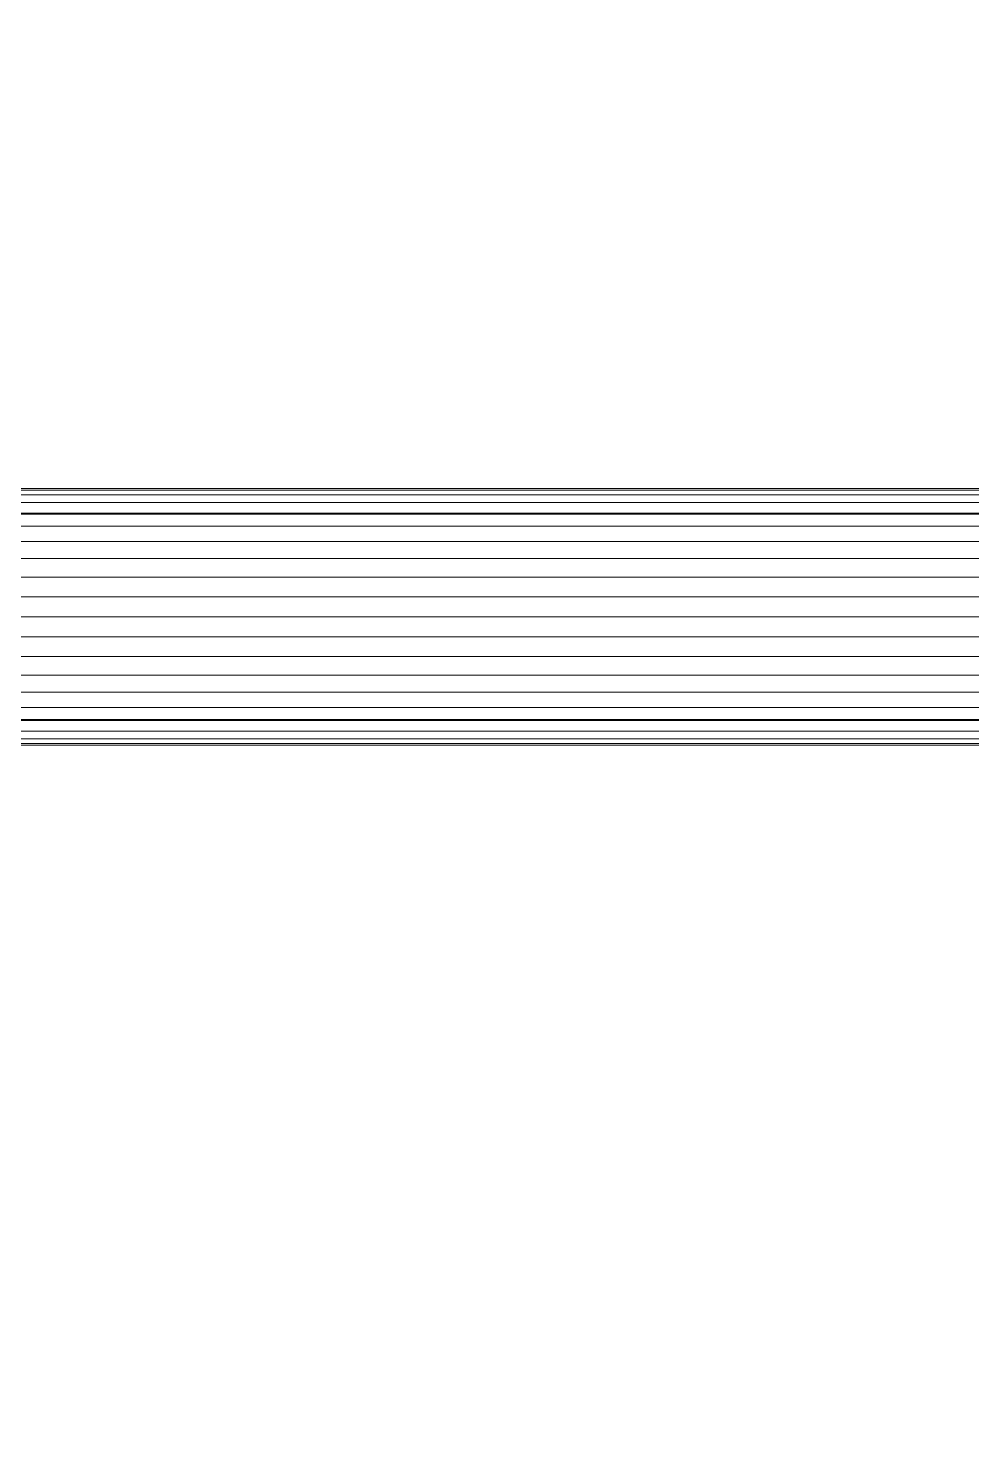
# Model space of a CAD drawing. Header units: centimetres. Extents: x -1762 to 3746, y -261 to 6534.
# Drawn here: x -1355.27 to -1351.59, y 5815.11 to 5820.65 of the extents above; entities that cross this region are included whole.
import ezdxf

# ---------------------------------------------------------------- set-up
doc = ezdxf.new("R2010")
doc.units = ezdxf.units.CM
doc.linetypes.add('Hidden', pattern=[0.714375, 0.47625, -0.238125])
doc.layers.add('A-ANNO-NOTE', color=7, linetype='Continuous', lineweight=9)
doc.layers.add('A-DETL-HDLN', color=7, linetype='Hidden', lineweight=9)
doc.layers.add('G-IMPT', color=7, linetype='Continuous', lineweight=9, true_color=0x007f7f)

# ---------------------------------------------------------------- blocks, each defined once
blk = doc.blocks.new('EQ-05-007 - EQ-05-007_dwg_Agrupar_308-1548997-Planta bodega almacenamiento congelados')
at = {"layer": 'A-DETL-HDLN'}
for p, q in [((21.25, 10.0002), (5.25, 10.0002)), ((21.25, 9.994), (5.25, 9.994)), ((21.25, 9.9757), (5.25, 9.9757)), ((21.25, 9.9457), (5.25, 9.9457)), ((21.25, 9.9047), (5.25, 9.9047)), ((21.25, 9.9002), (5.25, 9.9002)), ((21.25, 9.8538), (5.25, 9.8538)), ((21.25, 9.7941), (5.25, 9.7941)), ((21.25, 9.7272), (5.25, 9.7272)), ((21.25, 9.6547), (5.25, 9.6547)), ((21.25, 9.5784), (5.25, 9.5784)), ((21.25, 9.5002), (5.25, 9.5002)), ((21.25, 9.422), (5.25, 9.422)), ((21.25, 9.3457), (5.25, 9.3457)), ((21.25, 9.2732), (5.25, 9.2732)), ((21.25, 9.2063), (5.25, 9.2063)), ((21.25, 9.1467), (5.25, 9.1467)), ((21.25, 9.1002), (5.25, 9.1002)), ((21.25, 9.0957), (5.25, 9.0957)), ((21.25, 9.0547), (5.25, 9.0547)), ((21.25, 9.0247), (5.25, 9.0247)), ((21.25, 9.0064), (5.25, 9.0064)), ((21.25, 9.0002), (5.25, 9.0002))]:
    blk.add_line(p, q, dxfattribs=at)
at = {"layer": 'G-IMPT'}
for p, q in [((21.25, 10.0002), (5.25, 10.0002)), ((5.25, 10.0002), (21.25, 10.0002)), ((21.25, 9.994), (5.25, 9.994)), ((21.25, 9.9757), (5.25, 9.9757)), ((21.25, 9.9457), (5.25, 9.9457)), ((21.25, 9.9047), (5.25, 9.9047)), ((21.25, 9.9002), (5.25, 9.9002)), ((21.25, 9.8538), (5.25, 9.8538)), ((21.25, 9.7941), (5.25, 9.7941)), ((21.25, 9.7272), (5.25, 9.7272)), ((21.25, 9.6547), (5.25, 9.6547)), ((21.25, 9.5784), (5.25, 9.5784)), ((21.25, 9.5784), (5.25, 9.5784)), ((21.25, 9.5002), (5.25, 9.5002)), ((21.25, 9.422), (5.25, 9.422)), ((21.25, 9.3457), (5.25, 9.3457)), ((21.25, 9.2732), (5.25, 9.2732)), ((21.25, 9.2063), (5.25, 9.2063)), ((21.25, 9.1467), (5.25, 9.1467)), ((21.25, 9.1002), (5.25, 9.1002)), ((21.25, 9.0957), (5.25, 9.0957)), ((21.25, 9.0547), (5.25, 9.0547)), ((21.25, 9.0247), (5.25, 9.0247)), ((21.25, 9.0064), (5.25, 9.0064)), ((21.25, 9.0002), (5.25, 9.0002))]:
    blk.add_line(p, q, dxfattribs=at)
at = {"layer": 'G-IMPT', "flags": 128}
for points in [[(5.25, 9.994), (21.25, 9.994), (21.25, 10.0002), (21.8011, 9.9832), (21.25, 10.0002), (21.7676, 10.0002), (21.8011, 9.9832), (21.25, 9.994), (21.25, 9.9757), (5.25, 9.9757)], [(5.25, 9.9457), (21.25, 9.9457), (21.25, 9.9757), (21.8011, 9.9832), (21.8323, 9.9332), (22.375, 9.9332), (22.4268, 9.8538), (22.9142, 9.8538), (22.9704, 9.7502), (23.3571, 9.7502), (23.4003, 9.6296), (23.6484, 9.6296), (23.6001, 9.7502), (23.3571, 9.7502), (23.2882, 9.8538), (22.9142, 9.8538), (22.841, 9.9332), (22.375, 9.9332), (22.3147, 9.9832), (21.8011, 9.9832), (21.25, 9.994), (5.25, 9.994)], [(5.25, 10.0002), (21.25, 10.0002), (21.7676, 10.0002), (21.8011, 9.9832), (22.3147, 9.9832), (22.375, 9.9332), (22.841, 9.9332), (22.9142, 9.8538), (23.2882, 9.8538), (23.3571, 9.7502), (23.6001, 9.7502), (23.6955, 9.7272)], [(21.25, 10.0002), (21.25, 9.994), (21.25, 9.9757), (5.25, 9.9757), (5.25, 9.9457), (5.25, 9.9047)], [(21.8591, 9.8538), (21.8323, 9.9332), (21.25, 9.9457), (5.25, 9.9457), (5.25, 9.9047)], [(5.25, 9.9047), (21.25, 9.9047), (21.25, 9.9457), (21.8323, 9.9332), (21.25, 9.9047), (5.25, 9.9047), (5.25, 9.8538), (5.25, 9.7941), (5.25, 9.8538), (21.25, 9.8538)], [(21.25, 9.8538), (5.25, 9.8538), (4.6409, 9.8538), (5.25, 9.7941), (4.6409, 9.8538), (4.6203, 9.7502), (5.25, 9.7941), (5.25, 9.7272)], [(5.25, 9.7941), (21.25, 9.7941), (21.25, 9.8538), (21.8797, 9.7502), (21.25, 9.8538), (21.8591, 9.8538), (21.8797, 9.7502), (21.25, 9.7941), (21.25, 9.8538), (21.8591, 9.8538), (21.8797, 9.7502), (22.4665, 9.7502)], [(22.4665, 9.7502), (21.8797, 9.7502), (21.25, 9.7941), (5.25, 9.7941), (5.25, 9.7272), (4.6203, 9.7502), (4.0335, 9.7502)], [(5.25, 9.5002), (5.25, 9.5784), (4.6074, 9.6296), (5.25, 9.6547), (5.25, 9.7272), (21.25, 9.7272), (21.8797, 9.7502), (21.8926, 9.6296), (22.4915, 9.6296)], [(22.4915, 9.6296), (21.8926, 9.6296), (21.8797, 9.7502), (21.25, 9.6547), (21.8797, 9.7502), (21.25, 9.7272), (21.25, 9.6547), (5.25, 9.6547), (5.25, 9.5784), (5.25, 9.6547), (21.25, 9.6547), (21.25, 9.7272), (21.25, 9.7941), (21.25, 9.7272), (5.25, 9.7272), (5.25, 9.6547)], [(21.8926, 9.6296), (21.897, 9.5002), (21.25, 9.5784), (21.897, 9.5002), (21.25, 9.5002), (21.25, 9.5784), (21.25, 9.5002), (5.25, 9.5002), (4.603, 9.5002)], [(22.4665, 9.2502), (22.4268, 9.1467), (22.9142, 9.1467), (22.841, 9.0672), (23.1986, 9.0672), (23.0941, 9.0172), (23.3069, 9.0172), (23.1819, 9.0002), (22.9821, 9.0002), (23.0941, 9.0172), (22.7557, 9.0172), (22.841, 9.0672), (22.375, 9.0672), (22.4268, 9.1467), (21.8591, 9.1467), (21.8797, 9.2502), (21.25, 9.2732), (21.8926, 9.3708), (21.25, 9.3457), (21.25, 9.2732), (5.25, 9.2732)], [(5.25, 9.3457), (21.25, 9.3457), (21.25, 9.422), (5.25, 9.422)], [(5.25, 9.5784), (21.25, 9.5784), (21.8926, 9.6296)], [(5.25, 9.3457), (4.6074, 9.3708), (5.25, 9.422), (5.25, 9.5002), (21.25, 9.5002), (21.25, 9.422), (21.25, 9.5002), (21.8926, 9.3708), (21.25, 9.5002), (21.897, 9.5002)], [(22.4665, 9.2502), (22.4268, 9.1467), (22.9142, 9.1467), (22.841, 9.0672), (23.1986, 9.0672), (23.0941, 9.0172), (23.3069, 9.0172), (23.4233, 9.0672), (23.1986, 9.0672), (23.2882, 9.1467), (22.9142, 9.1467), (22.9704, 9.2502), (22.4665, 9.2502), (22.4915, 9.3708), (21.8926, 9.3708), (21.25, 9.422), (21.25, 9.3457), (5.25, 9.3457), (4.6074, 9.3708), (4.0085, 9.3708)], [(21.8926, 9.3708), (21.25, 9.422), (5.25, 9.422)], [(5.25, 9.2063), (5.25, 9.2732), (21.25, 9.2732), (21.25, 9.3457), (21.8926, 9.3708), (21.8797, 9.2502), (22.4665, 9.2502)], [(5.25, 9.2063), (21.25, 9.2063), (21.25, 9.2732), (21.8797, 9.2502), (21.25, 9.2063), (21.25, 9.2732), (21.8926, 9.3708), (21.8797, 9.2502), (22.4665, 9.2502)], [(23.1718, 9.0064), (23.0955, 9.0247), (23.023, 9.0547), (23.0569, 9.0172), (23.023, 9.0547), (22.9404, 9.0672), (23.0569, 9.0172), (23.1819, 9.0002), (22.9821, 9.0002), (23.0941, 9.0172), (22.7557, 9.0172), (22.841, 9.0672), (22.375, 9.0672), (22.4268, 9.1467), (21.8591, 9.1467), (21.25, 9.2063), (21.8591, 9.1467), (21.8797, 9.2502), (21.25, 9.2063), (5.25, 9.2063), (5.25, 9.1467), (5.25, 9.0957)], [(21.25, 9.0064), (21.8011, 9.0172), (21.25, 9.0247), (21.25, 9.0064), (5.25, 9.0064), (5.25, 9.0247), (21.25, 9.0247), (21.25, 9.0547), (21.8323, 9.0672), (21.25, 9.0247), (21.8011, 9.0172), (21.7676, 9.0002), (22.25, 9.0002), (22.1853, 9.0172), (22.5727, 9.0172), (22.4874, 9.0672), (22.7655, 9.0672), (22.6759, 9.1467), (22.8403, 9.1467), (22.7636, 9.2502)], [(5.25, 9.0002), (5.25, 9.0064), (21.25, 9.0064), (21.8011, 9.0172), (21.7676, 9.0002), (21.25, 9.0064), (21.7676, 9.0002), (22.25, 9.0002), (22.1853, 9.0172), (22.5727, 9.0172), (22.4874, 9.0672), (22.7655, 9.0672), (22.6759, 9.1467), (22.8403, 9.1467), (22.7636, 9.2502)], [(5.25, 9.0957), (21.25, 9.0957), (21.8323, 9.0672), (22.375, 9.0672), (22.3147, 9.0172), (22.7557, 9.0172), (22.6642, 9.0002), (22.9821, 9.0002), (22.87, 9.0172), (23.0569, 9.0172), (22.9404, 9.0672), (22.7655, 9.0672), (22.87, 9.0172), (22.5727, 9.0172), (22.6642, 9.0002), (22.25, 9.0002), (22.3147, 9.0172), (21.8011, 9.0172), (21.8323, 9.0672), (21.25, 9.0547), (21.25, 9.0247), (5.25, 9.0247)], [(5.25, 9.0547), (21.25, 9.0547), (21.25, 9.0957), (21.25, 9.0547), (5.25, 9.0547)], [(5.25, 9.0957), (21.25, 9.0957), (21.8323, 9.0672), (21.8591, 9.1467), (21.25, 9.1467), (21.8323, 9.0672), (21.25, 9.1467), (21.25, 9.0957)], [(22.4142, 9.1467), (22.4874, 9.0672), (22.125, 9.0672), (22.1853, 9.0172), (21.7341, 9.0172), (21.7676, 9.0002), (21.25, 9.0002), (21.25, 9.0064), (21.25, 9.0002), (5.25, 9.0002), (21.25, 9.0002)]]:
    blk.add_lwpolyline(points, dxfattribs=at)
blk.add_lwpolyline([(5.25, 9.1467), (21.25, 9.1467), (21.25, 9.2063), (21.25, 9.1467)], close=True, dxfattribs=at)
blk = doc.blocks.new('EQ-05-007 - EQ-05-007_dwg_011_ENZUNCHADOR_dwg-1549000-Planta bodega almacenamiento congelados')
blk.add_blockref('EQ-05-007 - EQ-05-007_dwg_Agrupar_308-1548997-Planta bodega almacenamiento congelados', (0, 0))
blk = doc.blocks.new('EQ-05-007 - EQ-05-007_dwg-1548992-Planta bodega almacenamiento congelados')
blk.add_blockref('EQ-05-007 - EQ-05-007_dwg_011_ENZUNCHADOR_dwg-1549000-Planta bodega almacenamiento congelados', (0, 0))
blk = doc.blocks.new('EQ-05-007 - EQ-05-007-1549005-Planta bodega almacenamiento congelados')
blk.add_blockref('EQ-05-007 - EQ-05-007_dwg-1548992-Planta bodega almacenamiento congelados', (0, 0))

msp = doc.modelspace()

# ---------------------------------------------------------------- linework, layer by layer
at = {"layer": 'A-ANNO-NOTE', "color": 96, "lineweight": 25, "true_color": 0x008000}
msp.add_circle((-1368.944, 5834.9416), 39.6875, dxfattribs=at)

# ---------------------------------------------------------------- block references
at = {"layer": 'A-DETL-HDLN', "rotation": 180}
msp.add_blockref('EQ-05-007 - EQ-05-007-1549005-Planta bodega almacenamiento congelados', (-1334.1723, 5827.8599), dxfattribs=at)

doc.saveas('drawing.dxf')
